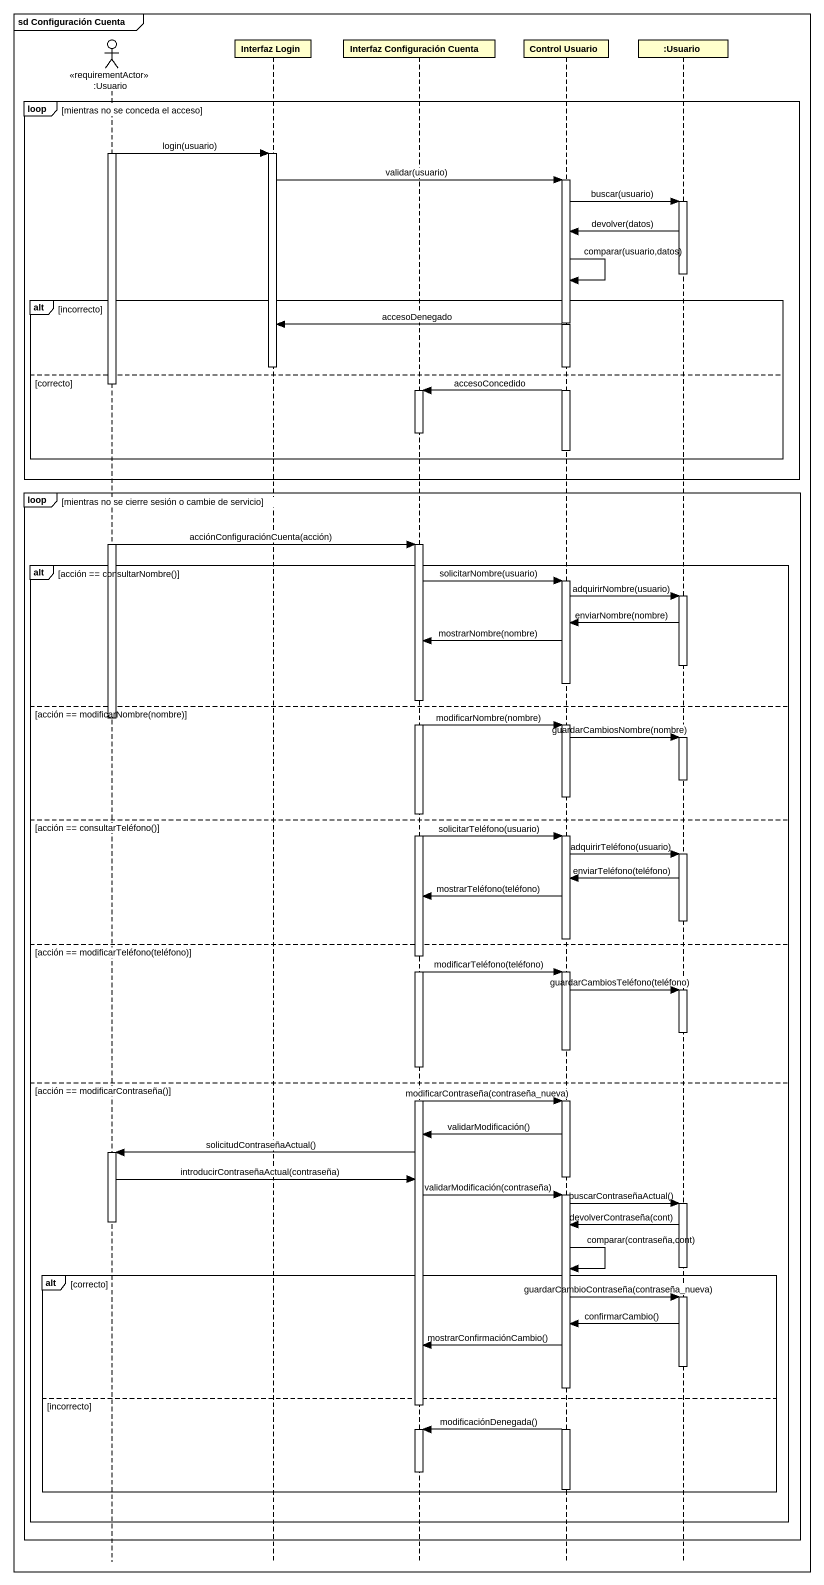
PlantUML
@startuml
mainframe sd Configuración Cuenta
hide footbox
actor ":Usuario" as Usuario <<requirementActor>>
participant "Interfaz Login" as Interfaz_Login
participant "Interfaz Configuración Cuenta" as Interfaz_Configuración
participant "Control Usuario" as Control_Usuario
participant ":Usuario" as Usuario_2

loop mientras no se conceda el acceso
  activate Usuario
  Usuario -> Interfaz_Login : login(usuario)
  activate Interfaz_Login
  Interfaz_Login -> Control_Usuario : validar(usuario)
  activate Control_Usuario
  Control_Usuario -> Usuario_2 : buscar(usuario)
  activate Usuario_2
  Usuario_2 -> Control_Usuario : devolver(datos)
  deactivate Usuario_2
  Control_Usuario -> Control_Usuario : comparar(usuario,datos)
  alt incorrecto
    Control_Usuario -> Interfaz_Login : accesoDenegado
    deactivate Interfaz_Login
  else correcto
    deactivate Usuario
    Control_Usuario -> Interfaz_Configuración : accesoConcedido
    activate Interfaz_Configuración
    deactivate Interfaz_Configuración
    deactivate Control_Usuario
  end
end
loop mientras no se cierre sesión o cambie de servicio
  activate Usuario
  Usuario -> Interfaz_Configuración : acciónConfiguraciónCuenta(acción)
  activate Interfaz_Configuración
  alt acción == consultarNombre()
    Interfaz_Configuración -> Control_Usuario : solicitarNombre(usuario)
    activate Control_Usuario
    Control_Usuario -> Usuario_2 : adquirirNombre(usuario)
    activate Usuario_2
    Usuario_2 -> Control_Usuario : enviarNombre(nombre)
    Control_Usuario -> Interfaz_Configuración : mostrarNombre(nombre)
    deactivate Usuario_2
    deactivate Control_Usuario
  else acción == modificarNombre(nombre)
    deactivate Usuario
    Interfaz_Configuración -> Control_Usuario : modificarNombre(nombre)
    activate Control_Usuario
    Control_Usuario -> Usuario_2 : guardarCambiosNombre(nombre)
    activate Usuario_2
    deactivate Usuario_2
    deactivate Control_Usuario
  else acción == consultarTeléfono()
    Interfaz_Configuración -> Control_Usuario : solicitarTeléfono(usuario)
    activate Control_Usuario
    Control_Usuario -> Usuario_2 : adquirirTeléfono(usuario)
    activate Usuario_2
    Usuario_2 -> Control_Usuario : enviarTeléfono(teléfono)
    Control_Usuario -> Interfaz_Configuración : mostrarTeléfono(teléfono)
    deactivate Usuario_2
    deactivate Control_Usuario
  else acción == modificarTeléfono(teléfono)
    Interfaz_Configuración -> Control_Usuario : modificarTeléfono(teléfono)
    activate Control_Usuario
    Control_Usuario -> Usuario_2 : guardarCambiosTeléfono(teléfono)
    activate Usuario_2
    deactivate Usuario_2
    deactivate Control_Usuario
  else acción == modificarContraseña()
    Interfaz_Configuración -> Control_Usuario : modificarContraseña(contraseña_nueva)
    activate Control_Usuario
    Control_Usuario -> Interfaz_Configuración : validarModificación()
    Interfaz_Configuración -> Usuario : solicitudContraseñaActual()
    activate Usuario
    deactivate Control_Usuario
    Usuario -> Interfaz_Configuración : introducirContraseñaActual(contraseña)
    Interfaz_Configuración -> Control_Usuario : validarModificación(contraseña)
    activate Control_Usuario
    Control_Usuario -> Usuario_2 : buscarContraseñaActual()
    activate Usuario_2
    deactivate Usuario
    Usuario_2 -> Control_Usuario : devolverContraseña(cont)
    deactivate Usuario_2
    Control_Usuario -> Control_Usuario : comparar(contraseña,cont)
    alt correcto
      Control_Usuario -> Usuario_2 : guardarCambioContraseña(contraseña_nueva)
      activate Usuario_2
      Usuario_2 -> Control_Usuario : confirmarCambio()
      Control_Usuario -> Interfaz_Configuración : mostrarConfirmaciónCambio()
      deactivate Usuario_2
    else incorrecto
      deactivate Interfaz_Configuración
      Control_Usuario -> Interfaz_Configuración : modificaciónDenegada()
      activate Interfaz_Configuración
      deactivate Interfaz_Configuración
      deactivate Control_Usuario
    end
  end
end
@enduml
